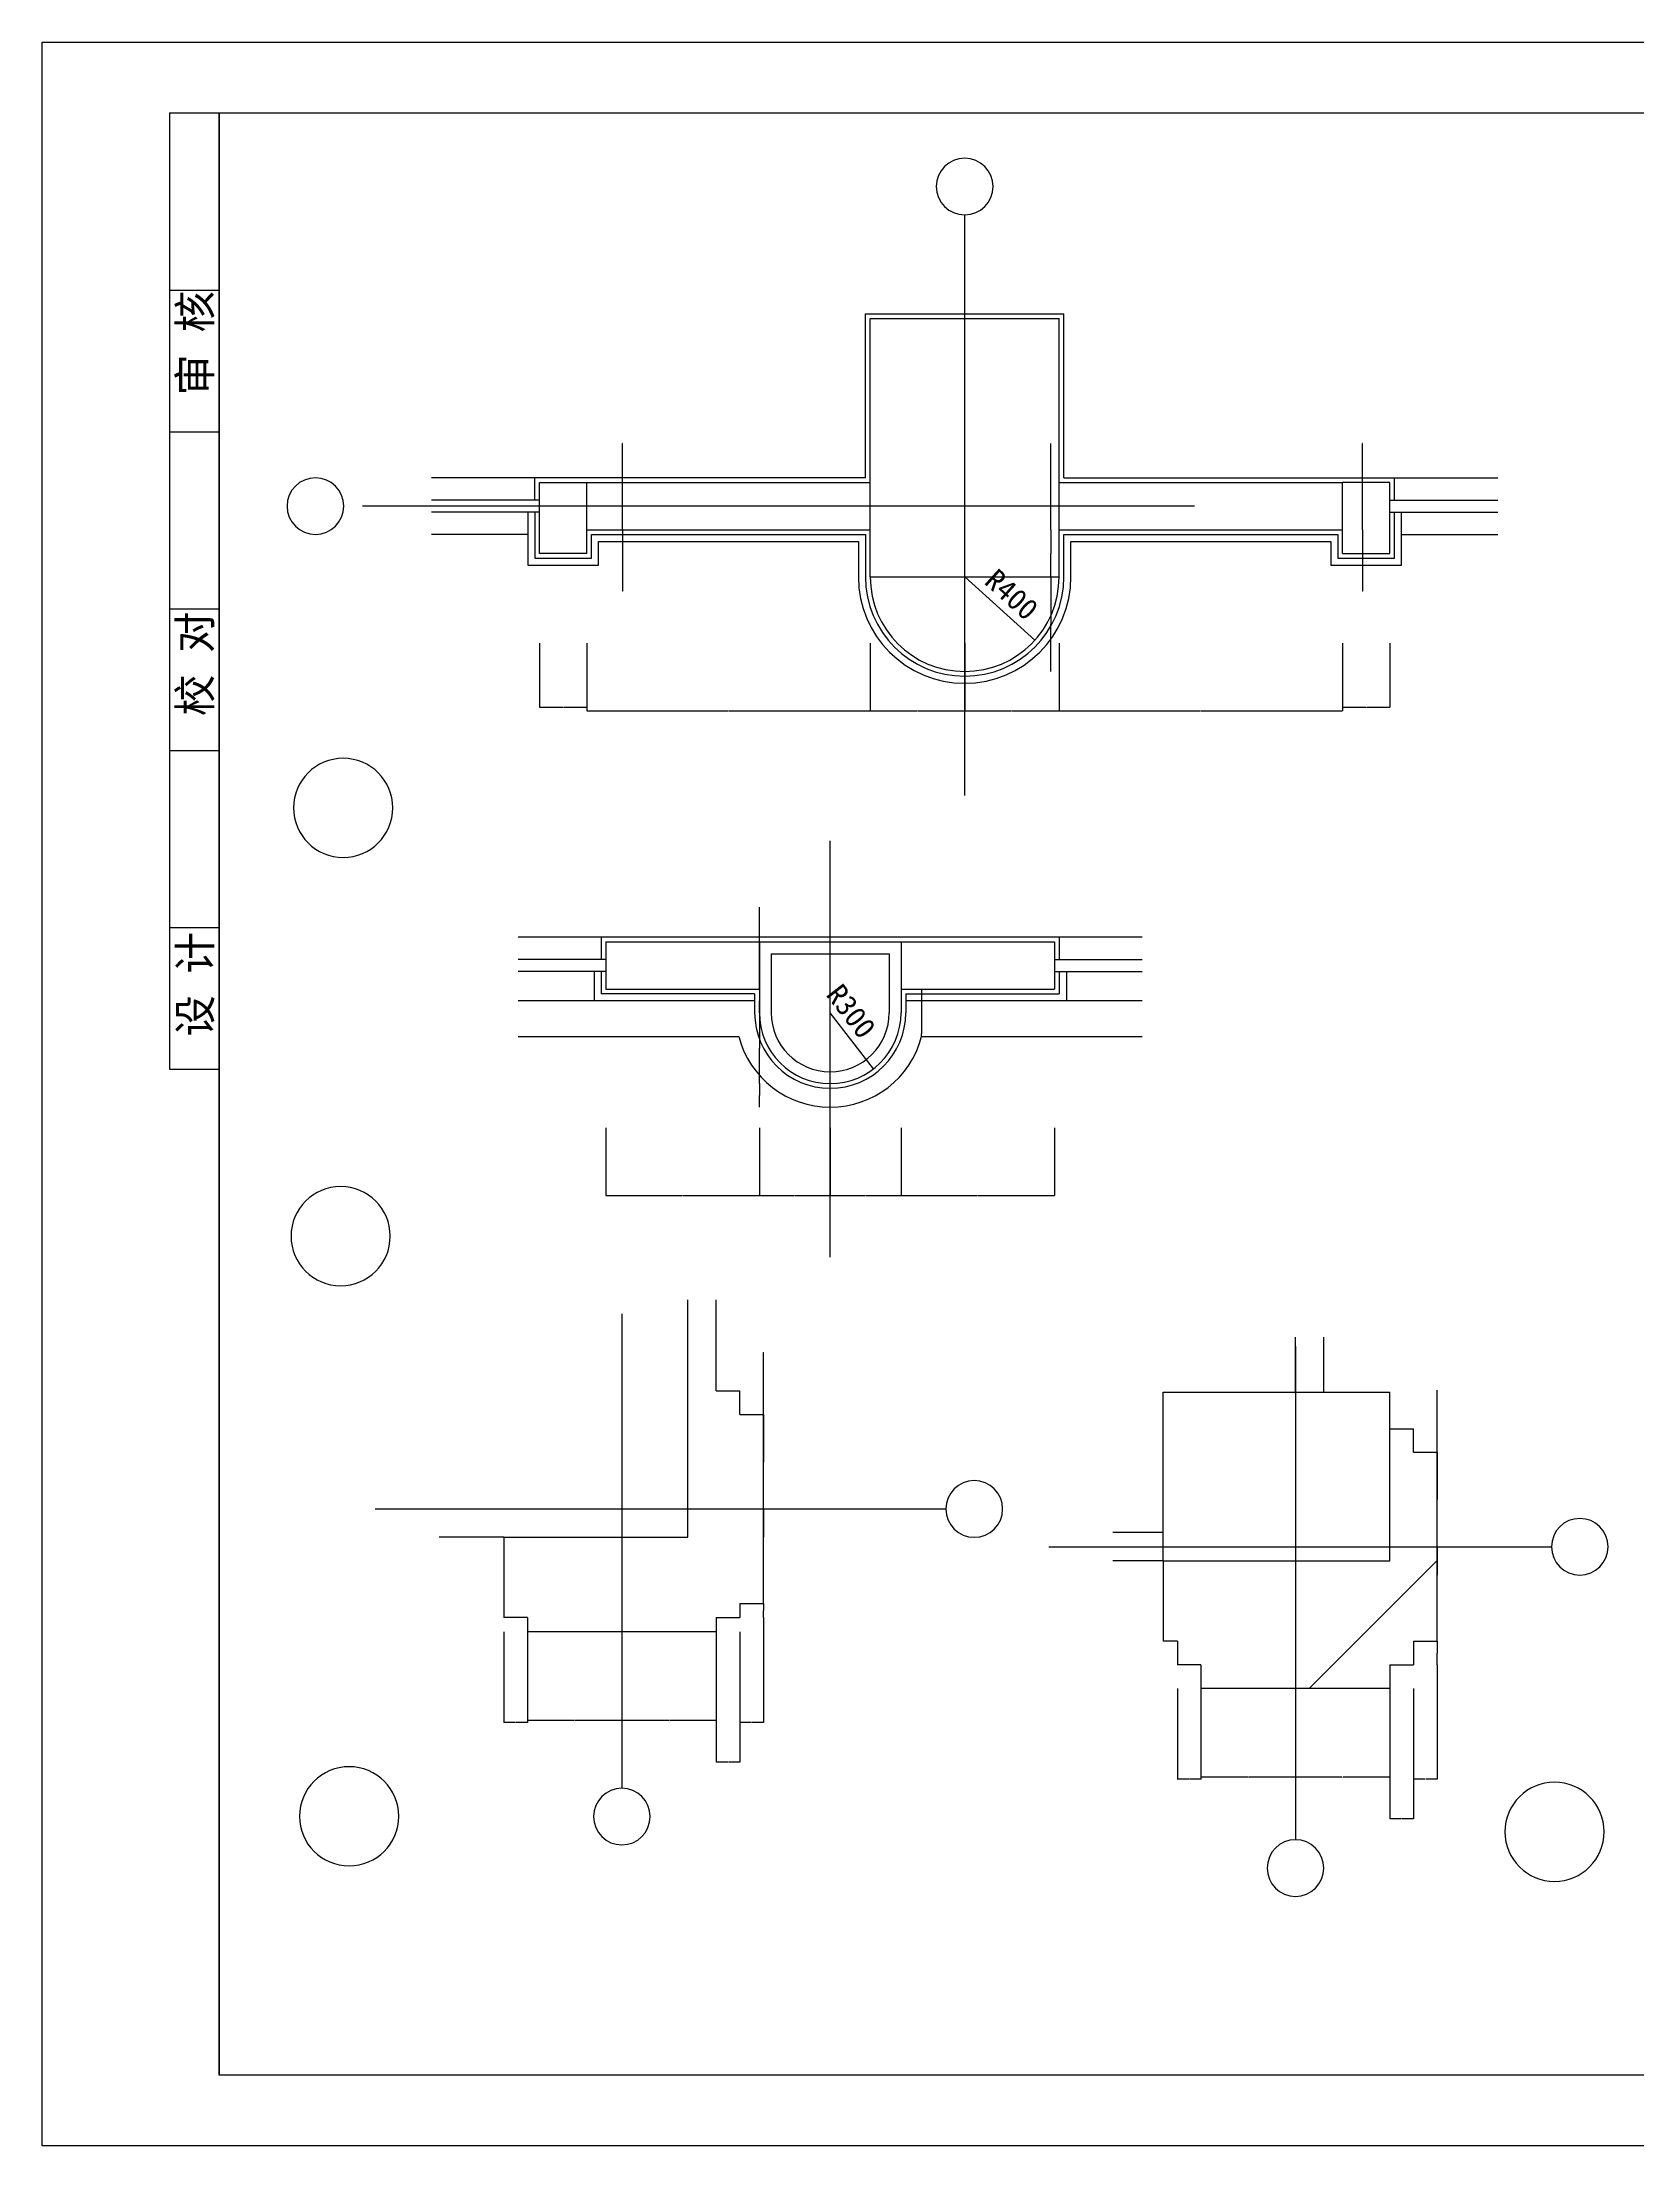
# Model space of a CAD drawing. Header units: metres. Extents: x -2 to 110498, y -28334 to 24454.
# Drawn here: x 48712 to 55469, y 503 to 9413 of the extents above; entities that cross this region are included whole.
import ezdxf

# ---------------------------------------------------------------- set-up
doc = ezdxf.new("R2010")
doc.units = ezdxf.units.M
for name, color, linetype in [('AXIS', 3, 'Continuous'), ('DOTE', 1, 'Continuous'), ('PUB_DIM', 3, 'Continuous'), ('PUB_HATCH', 7, 'Continuous'), ('PUB_TEXT', 7, 'Continuous'), ('TK', 143, 'Continuous'), ('WALL', 255, 'Continuous')]:
    doc.layers.add(name, color=color, linetype=linetype)
doc.dimstyles.get("Standard").update_dxf_attribs({"dimtxt": 2.5, "dimasz": 2.5, "dimexe": 1.25, "dimexo": 0.625, "dimtad": 1, "dimcen": 2.5, "dimazin": 3, "dimtfac": 1, "dimtmove": 0, "dimatfit": 3})
pattern_1 = [(45, (0, 0), (-1122.53, 1122.53), [])]

# ---------------------------------------------------------------- blocks, each defined once
blk = doc.blocks.new('_AXISO')
blk.add_circle((0, 0), 0.5)
blk = doc.blocks.new('_INDEX1')
blk.add_lwpolyline([(-0.5, 0, 1), (0.5, 0, 1)], format="xyb", close=True)
blk = doc.blocks.new('*D103')
for p, q in [((50818.5, 6867.66), (50818.5, 6595.79)), ((51018.5, 6867.66), (51018.5, 6595.79)), ((50818.75, 6595.79), (50917, 6595.79)), ((50920, 6595.79), (51018.25, 6595.79))]:
    blk.add_line(p, q)
at = {"layer": 'Defpoints'}
for p in [(50818.5, 6867.66), (51018.5, 6867.66), (50818.5, 6595.79)]:
    blk.add_point(p, dxfattribs=at)
at = {"layer": 'PUB_DIM', "insert": (50918.5, 6595.79), "char_height": 1, "attachment_point": 5}
blk.add_mtext('200', dxfattribs=at)
blk = doc.blocks.new('*D104')
for p, q in [((51018.5, 6867.66), (51018.5, 6581.11)), ((52218.5, 6867.66), (52218.5, 6581.11)), ((51018.75, 6581.11), (51616.5, 6581.11)), ((51620.5, 6581.11), (52218.25, 6581.11))]:
    blk.add_line(p, q)
at = {"layer": 'Defpoints'}
for p in [(51018.5, 6867.66), (52218.5, 6867.66), (51018.5, 6581.11)]:
    blk.add_point(p, dxfattribs=at)
at = {"layer": 'PUB_DIM', "insert": (51618.5, 6581.11), "char_height": 1, "attachment_point": 5}
blk.add_mtext('1200', dxfattribs=at)
blk = doc.blocks.new('*D105')
for p, q in [((52218.5, 6867.66), (52218.5, 6581.11)), ((52618.5, 6867.66), (52618.5, 6581.11)), ((52218.75, 6581.11), (52417, 6581.11)), ((52420, 6581.11), (52618.25, 6581.11))]:
    blk.add_line(p, q)
at = {"layer": 'Defpoints'}
for p in [(52218.5, 6867.66), (52618.5, 6867.66), (52218.5, 6581.11)]:
    blk.add_point(p, dxfattribs=at)
at = {"layer": 'PUB_DIM', "insert": (52418.5, 6581.11), "char_height": 1, "attachment_point": 5}
blk.add_mtext('400', dxfattribs=at)
blk = doc.blocks.new('*D106')
for p, q in [((52618.5, 6867.66), (52618.5, 6581.11)), ((53018.5, 6867.66), (53018.5, 6581.11)), ((52618.75, 6581.11), (52817, 6581.11)), ((52820, 6581.11), (53018.25, 6581.11))]:
    blk.add_line(p, q)
at = {"layer": 'Defpoints'}
for p in [(52618.5, 6867.66), (53018.5, 6867.66), (52618.5, 6581.11)]:
    blk.add_point(p, dxfattribs=at)
at = {"layer": 'PUB_DIM', "insert": (52818.5, 6581.11), "char_height": 1, "attachment_point": 5}
blk.add_mtext('400', dxfattribs=at)
blk = doc.blocks.new('*D107')
for p, q in [((53018.5, 6867.66), (53018.5, 6581.11)), ((54218.5, 6867.66), (54218.5, 6581.11)), ((53018.75, 6581.11), (53616.5, 6581.11)), ((53620.5, 6581.11), (54218.25, 6581.11))]:
    blk.add_line(p, q)
at = {"layer": 'Defpoints'}
for p in [(53018.5, 6867.66), (54218.5, 6867.66), (53018.5, 6581.11)]:
    blk.add_point(p, dxfattribs=at)
at = {"layer": 'PUB_DIM', "insert": (53618.5, 6581.11), "char_height": 1, "attachment_point": 5}
blk.add_mtext('1200', dxfattribs=at)
blk = doc.blocks.new('*D108')
for p, q in [((54218.5, 6867.66), (54218.5, 6595.79)), ((54418.5, 6867.66), (54418.5, 6595.79)), ((54218.75, 6595.79), (54317, 6595.79)), ((54320, 6595.79), (54418.25, 6595.79))]:
    blk.add_line(p, q)
at = {"layer": 'Defpoints'}
for p in [(54218.5, 6867.66), (54418.5, 6867.66), (54218.5, 6595.79)]:
    blk.add_point(p, dxfattribs=at)
at = {"layer": 'PUB_DIM', "insert": (54318.5, 6595.79), "char_height": 1, "attachment_point": 5}
blk.add_mtext('200', dxfattribs=at)
blk = doc.blocks.new('*D109')
for p, q in [((51168.98, 7713.15), (51168.73, 7713.15)), ((51169.23, 7547.77), (51169.23, 7713.15)), ((51169.23, 7347.77), (51169.23, 7713.15)), ((51169.23, 7713.15), (51169.23, 7713.15)), ((51169.48, 7713.15), (51169.73, 7713.15))]:
    blk.add_line(p, q)
at = {"layer": 'Defpoints'}
for p in [(51169.23, 7713.15), (51169.23, 7547.77), (51169.23, 7347.77)]:
    blk.add_point(p, dxfattribs=at)
at = {"layer": 'PUB_DIM', "insert": (51169.23, 7714.275), "char_height": 1, "attachment_point": 5}
blk.add_mtext('0', dxfattribs=at)
blk = doc.blocks.new('*D110')
for p, q in [((51169.23, 7347.77), (51169.23, 7088.35)), ((51169.23, 7247.77), (51169.23, 7088.35)), ((51168.98, 7088.35), (51168.73, 7088.35)), ((51169.23, 7088.35), (51169.23, 7088.35)), ((51169.48, 7088.35), (51169.73, 7088.35))]:
    blk.add_line(p, q)
at = {"layer": 'Defpoints'}
for p in [(51169.23, 7347.77), (51169.23, 7247.77), (51169.23, 7088.35)]:
    blk.add_point(p, dxfattribs=at)
at = {"layer": 'PUB_DIM', "insert": (51169.23, 7089.475), "char_height": 1, "attachment_point": 5}
blk.add_mtext('0', dxfattribs=at)
blk = doc.blocks.new('*D111')
for p, q in [((52983.73, 7713.15), (52983.48, 7713.15)), ((52983.98, 7547.77), (52983.98, 7713.15)), ((52983.98, 7347.77), (52983.98, 7713.15)), ((52983.98, 7713.15), (52983.98, 7713.15)), ((52984.23, 7713.15), (52984.48, 7713.15))]:
    blk.add_line(p, q)
at = {"layer": 'Defpoints'}
for p in [(52983.98, 7713.15), (52983.98, 7547.77), (52983.98, 7347.77)]:
    blk.add_point(p, dxfattribs=at)
at = {"layer": 'PUB_DIM', "insert": (52983.98, 7714.275), "char_height": 1, "attachment_point": 5}
blk.add_mtext('0', dxfattribs=at)
blk = doc.blocks.new('*D112')
for p, q in [((52983.98, 7347.77), (52983.98, 7247.77)), ((52983.73, 7247.77), (52983.48, 7247.77)), ((52983.98, 7147.77), (52983.98, 7247.77)), ((52983.98, 7247.77), (52983.98, 7247.77)), ((52984.23, 7247.77), (52984.48, 7247.77))]:
    blk.add_line(p, q)
at = {"layer": 'Defpoints'}
for p in [(52983.98, 7347.77), (52983.98, 7247.77), (52983.98, 7147.77)]:
    blk.add_point(p, dxfattribs=at)
at = {"layer": 'PUB_DIM', "insert": (52983.98, 7248.895), "char_height": 1, "attachment_point": 5}
blk.add_mtext('0', dxfattribs=at)
blk = doc.blocks.new('*D113')
for p, q in [((52983.98, 7147.77), (52983.98, 6947.77)), ((52983.73, 6947.77), (52983.48, 6947.77)), ((52983.98, 6747.77), (52983.98, 6947.77)), ((52983.98, 6947.77), (52983.98, 6947.77)), ((52984.23, 6947.77), (52984.48, 6947.77))]:
    blk.add_line(p, q)
at = {"layer": 'Defpoints'}
for p in [(52983.98, 7147.77), (52983.98, 6947.77), (52983.98, 6747.77)]:
    blk.add_point(p, dxfattribs=at)
at = {"layer": 'PUB_DIM', "insert": (52983.98, 6948.895), "char_height": 1, "attachment_point": 5}
blk.add_mtext('0', dxfattribs=at)
blk = doc.blocks.new('*D114')
for p, q in [((54302.48, 7713.16), (54302.23, 7713.16)), ((54302.73, 7547.77), (54302.73, 7713.16)), ((54302.73, 7347.77), (54302.73, 7713.16)), ((54302.73, 7713.16), (54302.73, 7713.16)), ((54302.98, 7713.16), (54303.23, 7713.16))]:
    blk.add_line(p, q)
at = {"layer": 'Defpoints'}
for p in [(54302.73, 7713.16), (54302.73, 7547.77), (54302.73, 7347.77)]:
    blk.add_point(p, dxfattribs=at)
at = {"layer": 'PUB_DIM', "insert": (54302.73, 7714.285), "char_height": 1, "attachment_point": 5}
blk.add_mtext('0', dxfattribs=at)
blk = doc.blocks.new('*D115')
for p, q in [((54302.73, 7347.77), (54302.73, 7088.36)), ((54302.73, 7247.77), (54302.73, 7088.36)), ((54302.48, 7088.36), (54302.23, 7088.36)), ((54302.73, 7088.36), (54302.73, 7088.36)), ((54302.98, 7088.36), (54303.23, 7088.36))]:
    blk.add_line(p, q)
at = {"layer": 'Defpoints'}
for p in [(54302.73, 7347.77), (54302.73, 7247.77), (54302.73, 7088.36)]:
    blk.add_point(p, dxfattribs=at)
at = {"layer": 'PUB_DIM', "insert": (54302.73, 7089.485), "char_height": 1, "attachment_point": 5}
blk.add_mtext('0', dxfattribs=at)
blk = doc.blocks.new('*D116')
for p, q in [((51099.08, 4815.35), (51099.08, 4527.92)), ((51749.08, 4815.35), (51749.08, 4527.92)), ((51099.33, 4527.92), (51422.58, 4527.92)), ((51425.58, 4527.92), (51748.83, 4527.92))]:
    blk.add_line(p, q)
at = {"layer": 'Defpoints'}
for p in [(51099.08, 4815.35), (51749.08, 4815.35), (51099.08, 4527.92)]:
    blk.add_point(p, dxfattribs=at)
at = {"layer": 'PUB_DIM', "insert": (51424.08, 4527.92), "char_height": 1, "attachment_point": 5}
blk.add_mtext('650', dxfattribs=at)
blk = doc.blocks.new('*D117')
for p, q in [((51749.08, 4815.35), (51749.08, 4527.92)), ((52049.08, 4815.35), (52049.08, 4527.92)), ((51749.33, 4527.92), (51897.58, 4527.92)), ((51900.58, 4527.92), (52048.83, 4527.92))]:
    blk.add_line(p, q)
at = {"layer": 'Defpoints'}
for p in [(51749.08, 4815.35), (52049.08, 4815.35), (51749.08, 4527.92)]:
    blk.add_point(p, dxfattribs=at)
at = {"layer": 'PUB_DIM', "insert": (51899.08, 4527.92), "char_height": 1, "attachment_point": 5}
blk.add_mtext('300', dxfattribs=at)
blk = doc.blocks.new('*D118')
for p, q in [((52049.08, 4815.35), (52049.08, 4527.92)), ((52349.08, 4815.35), (52349.08, 4527.92)), ((52049.33, 4527.92), (52197.58, 4527.92)), ((52200.58, 4527.92), (52348.83, 4527.92))]:
    blk.add_line(p, q)
at = {"layer": 'Defpoints'}
for p in [(52049.08, 4815.35), (52349.08, 4815.35), (52049.08, 4527.92)]:
    blk.add_point(p, dxfattribs=at)
at = {"layer": 'PUB_DIM', "insert": (52199.08, 4527.92), "char_height": 1, "attachment_point": 5}
blk.add_mtext('300', dxfattribs=at)
blk = doc.blocks.new('*D119')
for p, q in [((52349.08, 4815.35), (52349.08, 4527.92)), ((52999.08, 4815.35), (52999.08, 4527.92)), ((52349.33, 4527.92), (52672.58, 4527.92)), ((52675.58, 4527.92), (52998.83, 4527.92))]:
    blk.add_line(p, q)
at = {"layer": 'Defpoints'}
for p in [(52349.08, 4815.35), (52999.08, 4815.35), (52349.08, 4527.92)]:
    blk.add_point(p, dxfattribs=at)
at = {"layer": 'PUB_DIM', "insert": (52674.08, 4527.92), "char_height": 1, "attachment_point": 5}
blk.add_mtext('650', dxfattribs=at)
blk = doc.blocks.new('*D120')
for p, q in [((51748.83, 5748.74), (51748.58, 5748.74)), ((51749.08, 5602.21), (51749.08, 5748.74)), ((51749.08, 5402.21), (51749.08, 5748.74)), ((51749.08, 5748.74), (51749.08, 5748.74)), ((51749.33, 5748.74), (51749.58, 5748.74))]:
    blk.add_line(p, q)
at = {"layer": 'Defpoints'}
for p in [(51749.08, 5748.74), (51749.08, 5602.21), (51749.08, 5402.21)]:
    blk.add_point(p, dxfattribs=at)
at = {"layer": 'PUB_DIM', "insert": (51749.08, 5749.865), "char_height": 1, "attachment_point": 5}
blk.add_mtext('0', dxfattribs=at)
blk = doc.blocks.new('*D121')
for p, q in [((51748.83, 5352.21), (51748.58, 5352.21)), ((51749.08, 5402.21), (51749.08, 5352.21)), ((51749.08, 5302.21), (51749.08, 5352.21)), ((51749.08, 5352.21), (51749.08, 5352.21)), ((51749.33, 5352.21), (51749.58, 5352.21))]:
    blk.add_line(p, q)
at = {"layer": 'Defpoints'}
for p in [(51749.08, 5402.21), (51749.08, 5352.21), (51749.08, 5302.21)]:
    blk.add_point(p, dxfattribs=at)
at = {"layer": 'PUB_DIM', "insert": (51749.08, 5353.335), "char_height": 1, "attachment_point": 5}
blk.add_mtext('0', dxfattribs=at)
blk = doc.blocks.new('*D122')
for p, q in [((51749.08, 5302.21), (51749.08, 5152.21)), ((51748.83, 5152.21), (51748.58, 5152.21)), ((51749.08, 5002.21), (51749.08, 5152.21)), ((51749.08, 5152.21), (51749.08, 5152.21)), ((51749.33, 5152.21), (51749.58, 5152.21))]:
    blk.add_line(p, q)
at = {"layer": 'Defpoints'}
for p in [(51749.08, 5302.21), (51749.08, 5152.21), (51749.08, 5002.21)]:
    blk.add_point(p, dxfattribs=at)
at = {"layer": 'PUB_DIM', "insert": (51749.08, 5153.335), "char_height": 1, "attachment_point": 5}
blk.add_mtext('0', dxfattribs=at)
blk = doc.blocks.new('*D123')
for p, q in [((51749.08, 5002.21), (51749.08, 4952.21)), ((51748.83, 4952.21), (51748.58, 4952.21)), ((51749.08, 4902.21), (51749.08, 4952.21)), ((51749.08, 4952.21), (51749.08, 4952.21)), ((51749.33, 4952.21), (51749.58, 4952.21))]:
    blk.add_line(p, q)
at = {"layer": 'Defpoints'}
for p in [(51749.08, 5002.21), (51749.08, 4952.21), (51749.08, 4902.21)]:
    blk.add_point(p, dxfattribs=at)
at = {"layer": 'PUB_DIM', "insert": (51749.08, 4953.335), "char_height": 1, "attachment_point": 5}
blk.add_mtext('0', dxfattribs=at)
blk = doc.blocks.new('*D124')
for p, q in [((52436.38, 5402.21), (52436.38, 5212.63)), ((52436.13, 5212.63), (52435.88, 5212.63)), ((52436.38, 5202.21), (52436.38, 5212.63)), ((52436.38, 5212.63), (52436.38, 5212.63)), ((52436.63, 5212.63), (52436.88, 5212.63))]:
    blk.add_line(p, q)
at = {"layer": 'Defpoints'}
for p in [(52436.38, 5402.21), (52436.38, 5212.63), (52436.38, 5202.21)]:
    blk.add_point(p, dxfattribs=at)
at = {"layer": 'PUB_DIM', "insert": (52436.38, 5213.755), "char_height": 1, "attachment_point": 5}
blk.add_mtext('0', dxfattribs=at)
blk = doc.blocks.new('*D157')
for p, q in [((51766.66, 3863.49), (51766.41, 3863.49)), ((51766.91, 3700.58), (51766.91, 3863.49)), ((51766.91, 3600.58), (51766.91, 3863.49)), ((51766.91, 3863.49), (51766.91, 3863.49)), ((51767.16, 3863.49), (51767.41, 3863.49))]:
    blk.add_line(p, q)
at = {"layer": 'Defpoints'}
for p in [(51766.91, 3863.49), (51766.91, 3700.58), (51766.91, 3600.58)]:
    blk.add_point(p, dxfattribs=at)
at = {"layer": 'PUB_DIM', "insert": (51766.91, 3864.615), "char_height": 1, "attachment_point": 5}
blk.add_mtext('0', dxfattribs=at)
blk = doc.blocks.new('*D158')
for p, q in [((51766.91, 3600.58), (51766.91, 3400.58)), ((51766.66, 3400.58), (51766.41, 3400.58)), ((51766.91, 3200.58), (51766.91, 3400.58)), ((51766.91, 3400.58), (51766.91, 3400.58)), ((51767.16, 3400.58), (51767.41, 3400.58))]:
    blk.add_line(p, q)
at = {"layer": 'Defpoints'}
for p in [(51766.91, 3600.58), (51766.91, 3400.58), (51766.91, 3200.58)]:
    blk.add_point(p, dxfattribs=at)
at = {"layer": 'PUB_DIM', "insert": (51766.91, 3401.705), "char_height": 1, "attachment_point": 5}
blk.add_mtext('0', dxfattribs=at)
blk = doc.blocks.new('*D159')
for p, q in [((51766.91, 3200.58), (51766.91, 3080.58)), ((51766.66, 3080.58), (51766.41, 3080.58)), ((51766.91, 2800.58), (51766.91, 3080.58)), ((51766.91, 3080.58), (51766.91, 3080.58)), ((51767.16, 3080.58), (51767.41, 3080.58))]:
    blk.add_line(p, q)
at = {"layer": 'Defpoints'}
for p in [(51766.91, 3200.58), (51766.91, 3080.58), (51766.91, 2800.58)]:
    blk.add_point(p, dxfattribs=at)
at = {"layer": 'PUB_DIM', "insert": (51766.91, 3081.705), "char_height": 1, "attachment_point": 5}
blk.add_mtext('0', dxfattribs=at)
blk = doc.blocks.new('*D160')
for p, q in [((51766.66, 2770.58), (51766.41, 2770.58)), ((51766.91, 2800.58), (51766.91, 2770.58)), ((51766.91, 2740.58), (51766.91, 2770.58)), ((51766.91, 2770.58), (51766.91, 2770.58)), ((51767.16, 2770.58), (51767.41, 2770.58))]:
    blk.add_line(p, q)
at = {"layer": 'Defpoints'}
for p in [(51766.91, 2800.58), (51766.91, 2770.58), (51766.91, 2740.58)]:
    blk.add_point(p, dxfattribs=at)
at = {"layer": 'PUB_DIM', "insert": (51766.91, 2771.705), "char_height": 1, "attachment_point": 5}
blk.add_mtext('0', dxfattribs=at)
blk = doc.blocks.new('*D161')
for p, q in [((51766.91, 2740.58), (51766.91, 2517.66)), ((51766.91, 2680.58), (51766.91, 2517.66)), ((51766.66, 2517.66), (51766.41, 2517.66)), ((51766.91, 2517.66), (51766.91, 2517.66)), ((51767.16, 2517.66), (51767.41, 2517.66))]:
    blk.add_line(p, q)
at = {"layer": 'Defpoints'}
for p in [(51766.91, 2740.58), (51766.91, 2680.58), (51766.91, 2517.66)]:
    blk.add_point(p, dxfattribs=at)
at = {"layer": 'PUB_DIM', "insert": (51766.91, 2518.785), "char_height": 1, "attachment_point": 5}
blk.add_mtext('0', dxfattribs=at)
blk = doc.blocks.new('*D162')
for p, q in [((51666.91, 2680.58), (51666.91, 2296.84)), ((51766.91, 2680.58), (51766.91, 2296.84)), ((51715.41, 2296.84), (51666.66, 2296.84)), ((51767.16, 2296.84), (51718.41, 2296.84))]:
    blk.add_line(p, q)
at = {"layer": 'Defpoints'}
for p in [(51666.91, 2680.58), (51766.91, 2680.58), (51766.91, 2296.84)]:
    blk.add_point(p, dxfattribs=at)
at = {"layer": 'PUB_DIM', "insert": (51716.91, 2296.84), "char_height": 1, "attachment_point": 5}
blk.add_mtext('100', dxfattribs=at)
blk = doc.blocks.new('*D163')
for p, q in [((51566.91, 2680.58), (51566.91, 2128.27)), ((51666.91, 2680.58), (51666.91, 2128.27)), ((51615.41, 2128.27), (51566.66, 2128.27)), ((51667.16, 2128.27), (51618.41, 2128.27))]:
    blk.add_line(p, q)
at = {"layer": 'Defpoints'}
for p in [(51566.91, 2680.58), (51666.91, 2680.58), (51666.91, 2128.27)]:
    blk.add_point(p, dxfattribs=at)
at = {"layer": 'PUB_DIM', "insert": (51616.91, 2128.27), "char_height": 1, "attachment_point": 5}
blk.add_mtext('100', dxfattribs=at)
blk = doc.blocks.new('*D164')
for p, q in [((51166.91, 2680.58), (51166.91, 2304.67)), ((51566.91, 2680.58), (51566.91, 2304.67)), ((51365.41, 2304.67), (51166.66, 2304.67)), ((51567.16, 2304.67), (51368.41, 2304.67))]:
    blk.add_line(p, q)
at = {"layer": 'Defpoints'}
for p in [(51166.91, 2680.58), (51566.91, 2680.58), (51566.91, 2304.67)]:
    blk.add_point(p, dxfattribs=at)
at = {"layer": 'PUB_DIM', "insert": (51366.91, 2304.67), "char_height": 1, "attachment_point": 5}
blk.add_mtext('400', dxfattribs=at)
blk = doc.blocks.new('*D165')
for p, q in [((50766.91, 2680.58), (50766.91, 2304.67)), ((51166.91, 2680.58), (51166.91, 2304.67)), ((50965.41, 2304.67), (50766.66, 2304.67)), ((51167.16, 2304.67), (50968.41, 2304.67))]:
    blk.add_line(p, q)
at = {"layer": 'Defpoints'}
for p in [(50766.91, 2680.58), (51166.91, 2680.58), (51166.91, 2304.67)]:
    blk.add_point(p, dxfattribs=at)
at = {"layer": 'PUB_DIM', "insert": (50966.91, 2304.67), "char_height": 1, "attachment_point": 5}
blk.add_mtext('400', dxfattribs=at)
blk = doc.blocks.new('*D166')
for p, q in [((50666.91, 2680.58), (50666.91, 2296.84)), ((50766.91, 2680.58), (50766.91, 2296.84)), ((50715.41, 2296.84), (50666.66, 2296.84)), ((50767.16, 2296.84), (50718.41, 2296.84))]:
    blk.add_line(p, q)
at = {"layer": 'Defpoints'}
for p in [(50666.91, 2680.58), (50766.91, 2680.58), (50766.91, 2296.84)]:
    blk.add_point(p, dxfattribs=at)
at = {"layer": 'PUB_DIM', "insert": (50716.91, 2296.84), "char_height": 1, "attachment_point": 5}
blk.add_mtext('100', dxfattribs=at)
blk = doc.blocks.new('*D167')
for p, q in [((54619.14, 3040.58), (54619.14, 2920.58)), ((54618.89, 2920.58), (54618.64, 2920.58)), ((54619.14, 2640.58), (54619.14, 2920.58)), ((54619.14, 2920.58), (54619.14, 2920.58)), ((54619.39, 2920.58), (54619.64, 2920.58))]:
    blk.add_line(p, q)
at = {"layer": 'Defpoints'}
for p in [(54619.14, 3040.58), (54619.14, 2920.58), (54619.14, 2640.58)]:
    blk.add_point(p, dxfattribs=at)
at = {"layer": 'PUB_DIM', "insert": (54619.14, 2921.705), "char_height": 1, "attachment_point": 5}
blk.add_mtext('0', dxfattribs=at)
blk = doc.blocks.new('*D168')
for p, q in [((54619.14, 2540.58), (54619.14, 2277.66)), ((54619.14, 2440.58), (54619.14, 2277.66)), ((54618.89, 2277.66), (54618.64, 2277.66)), ((54619.14, 2277.66), (54619.14, 2277.66)), ((54619.39, 2277.66), (54619.64, 2277.66))]:
    blk.add_line(p, q)
at = {"layer": 'Defpoints'}
for p in [(54619.14, 2540.58), (54619.14, 2440.58), (54619.14, 2277.66)]:
    blk.add_point(p, dxfattribs=at)
at = {"layer": 'PUB_DIM', "insert": (54619.14, 2278.785), "char_height": 1, "attachment_point": 5}
blk.add_mtext('0', dxfattribs=at)
blk = doc.blocks.new('*D169')
for p, q in [((54019.14, 2440.58), (54019.14, 2064.67)), ((54419.14, 2440.58), (54419.14, 2064.67)), ((54217.64, 2064.67), (54018.89, 2064.67)), ((54419.39, 2064.67), (54220.64, 2064.67))]:
    blk.add_line(p, q)
at = {"layer": 'Defpoints'}
for p in [(54019.14, 2440.58), (54419.14, 2440.58), (54419.14, 2064.67)]:
    blk.add_point(p, dxfattribs=at)
at = {"layer": 'PUB_DIM', "insert": (54219.14, 2064.67), "char_height": 1, "attachment_point": 5}
blk.add_mtext('400', dxfattribs=at)
blk = doc.blocks.new('*D170')
for p, q in [((53619.14, 2440.58), (53619.14, 2064.67)), ((54019.14, 2440.58), (54019.14, 2064.67)), ((53817.64, 2064.67), (53618.89, 2064.67)), ((54019.39, 2064.67), (53820.64, 2064.67))]:
    blk.add_line(p, q)
at = {"layer": 'Defpoints'}
for p in [(53619.14, 2440.58), (54019.14, 2440.58), (54019.14, 2064.67)]:
    blk.add_point(p, dxfattribs=at)
at = {"layer": 'PUB_DIM', "insert": (53819.14, 2064.67), "char_height": 1, "attachment_point": 5}
blk.add_mtext('400', dxfattribs=at)
blk = doc.blocks.new('*D171')
for p, q in [((54419.14, 2440.58), (54419.14, 1888.27)), ((54519.14, 2440.58), (54519.14, 1888.27)), ((54467.64, 1888.27), (54418.89, 1888.27)), ((54519.39, 1888.27), (54470.64, 1888.27))]:
    blk.add_line(p, q)
at = {"layer": 'Defpoints'}
for p in [(54419.14, 2440.58), (54519.14, 2440.58), (54519.14, 1888.27)]:
    blk.add_point(p, dxfattribs=at)
at = {"layer": 'PUB_DIM', "insert": (54469.14, 1888.27), "char_height": 1, "attachment_point": 5}
blk.add_mtext('100', dxfattribs=at)
blk = doc.blocks.new('*D172')
for p, q in [((54519.14, 2440.58), (54519.14, 2056.84)), ((54619.14, 2440.58), (54619.14, 2056.84)), ((54567.64, 2056.84), (54518.89, 2056.84)), ((54619.39, 2056.84), (54570.64, 2056.84))]:
    blk.add_line(p, q)
at = {"layer": 'Defpoints'}
for p in [(54519.14, 2440.58), (54619.14, 2440.58), (54619.14, 2056.84)]:
    blk.add_point(p, dxfattribs=at)
at = {"layer": 'PUB_DIM', "insert": (54569.14, 2056.84), "char_height": 1, "attachment_point": 5}
blk.add_mtext('100', dxfattribs=at)
blk = doc.blocks.new('*D173')
for p, q in [((53519.14, 2440.58), (53519.14, 2056.84)), ((53619.14, 2440.58), (53619.14, 2056.84)), ((53567.64, 2056.84), (53518.89, 2056.84)), ((53619.39, 2056.84), (53570.64, 2056.84))]:
    blk.add_line(p, q)
at = {"layer": 'Defpoints'}
for p in [(53519.14, 2440.58), (53619.14, 2440.58), (53619.14, 2056.84)]:
    blk.add_point(p, dxfattribs=at)
at = {"layer": 'PUB_DIM', "insert": (53569.14, 2056.84), "char_height": 1, "attachment_point": 5}
blk.add_mtext('100', dxfattribs=at)
blk = doc.blocks.new('*D174')
for p, q in [((54618.89, 2590.58), (54618.64, 2590.58)), ((54619.14, 2640.58), (54619.14, 2590.58)), ((54619.14, 2540.58), (54619.14, 2590.58)), ((54619.14, 2590.58), (54619.14, 2590.58)), ((54619.39, 2590.58), (54619.64, 2590.58))]:
    blk.add_line(p, q)
at = {"layer": 'Defpoints'}
for p in [(54619.14, 2640.58), (54619.14, 2590.58), (54619.14, 2540.58)]:
    blk.add_point(p, dxfattribs=at)
at = {"layer": 'PUB_DIM', "insert": (54619.14, 2591.705), "char_height": 1, "attachment_point": 5}
blk.add_mtext('0', dxfattribs=at)
blk = doc.blocks.new('*D175')
for p, q in [((54618.89, 3703.49), (54618.64, 3703.49)), ((54619.14, 3540.58), (54619.14, 3703.49)), ((54619.14, 3440.58), (54619.14, 3703.49)), ((54619.14, 3703.49), (54619.14, 3703.49)), ((54619.39, 3703.49), (54619.64, 3703.49))]:
    blk.add_line(p, q)
at = {"layer": 'Defpoints'}
for p in [(54619.14, 3703.49), (54619.14, 3540.58), (54619.14, 3440.58)]:
    blk.add_point(p, dxfattribs=at)
at = {"layer": 'PUB_DIM', "insert": (54619.14, 3704.615), "char_height": 1, "attachment_point": 5}
blk.add_mtext('0', dxfattribs=at)
blk = doc.blocks.new('*D176')
for p, q in [((54619.14, 3440.58), (54619.14, 3240.58)), ((54618.89, 3240.58), (54618.64, 3240.58)), ((54619.14, 3040.58), (54619.14, 3240.58)), ((54619.14, 3240.58), (54619.14, 3240.58)), ((54619.39, 3240.58), (54619.64, 3240.58))]:
    blk.add_line(p, q)
at = {"layer": 'Defpoints'}
for p in [(54619.14, 3440.58), (54619.14, 3240.58), (54619.14, 3040.58)]:
    blk.add_point(p, dxfattribs=at)
at = {"layer": 'PUB_DIM', "insert": (54619.14, 3241.705), "char_height": 1, "attachment_point": 5}
blk.add_mtext('0', dxfattribs=at)

msp = doc.modelspace()

# ---------------------------------------------------------------- hatches: boundary and pattern name
at = {"layer": 'PUB_HATCH'}
h = msp.add_hatch(dxfattribs=at)
h.set_pattern_fill('AN33C', scale=500)
h.set_pattern_definition(pattern_1)
h.paths.add_polyline_path([(52618.51, 6747.77, 0.21), (52915.18, 6879.47), (52618.51, 7147.77)])
h.paths.add_polyline_path([(52618.51, 7147.77), (52218.51, 7147.77, 0.41), (52618.51, 6747.77)])
h.paths.add_polyline_path([(52618.51, 7147.77), (52915.18, 6879.47, 0.19), (53018.51, 7147.77)])
h = msp.add_hatch(dxfattribs=at)
h.set_pattern_fill('ANSI31', scale=500)
h.paths.add_polyline_path([(51766.91, 3200.58), (51446.91, 3200.58), (51446.91, 3080.58), (51166.91, 3080.58), (51166.91, 2680.58), (51566.91, 2680.58), (51566.91, 2740.58), (51666.91, 2740.58), (51666.91, 2800.58), (51766.91, 2800.58)])
h.paths.add_polyline_path([(51166.91, 3080.58), (50666.91, 3080.58), (50666.91, 2740.58), (50766.91, 2740.58), (50766.91, 2680.58), (51166.91, 2680.58)])
h.paths.add_polyline_path([(51766.91, 3600.58), (51666.91, 3600.58), (51666.91, 3700.58), (51566.91, 3700.58), (51566.91, 4085.85), (51446.91, 4085.85), (51446.91, 3200.58), (51766.91, 3200.58)])
h = msp.add_hatch(dxfattribs=at)
h.set_pattern_fill('AN31C', scale=500)
h.set_pattern_definition(pattern_1)
h.paths.add_polyline_path([(54019.14, 3695.04), (53459.14, 3695.04), (53459.14, 3040.58), (54019.14, 3040.58)])
h.paths.add_polyline_path([(54419.14, 3695.04), (54019.14, 3695.04), (54019.14, 3040.58), (54419.14, 3040.58)])
h.paths.add_polyline_path([(54419.14, 3040.58), (54019.14, 3040.58), (54019.14, 2980.58), (54419.14, 2980.58)])
h.paths.add_polyline_path([(54019.14, 3040.58), (53459.14, 3040.58), (53459.14, 2980.58), (54019.14, 2980.58)])
h = msp.add_hatch(dxfattribs=at)
h.set_pattern_fill('ANSI31', scale=500)
h.paths.add_polyline_path([(54019.14, 2980.58), (53459.14, 2980.58), (53459.14, 2640.58), (53519.14, 2640.58), (53519.14, 2540.58), (53619.14, 2540.58), (53619.14, 2440.58), (54019.14, 2440.58)])
h.paths.add_polyline_path([(54619.14, 3040.58), (54419.14, 3040.58), (54419.14, 2980.58), (54019.14, 2980.58), (54019.14, 2440.58), (54419.14, 2440.58), (54419.14, 2540.58), (54519.14, 2540.58), (54519.14, 2640.58), (54619.14, 2640.58)])
h.paths.add_polyline_path([(54619.14, 3440.58), (54519.14, 3440.58), (54519.14, 3540.58), (54419.14, 3540.58), (54419.14, 3040.58), (54619.14, 3040.58)])

# ---------------------------------------------------------------- linework, layer by layer
for p, q in [((52198.51, 8262.5), (53038.51, 8262.5)), ((52198.51, 7567.77), (52198.51, 8262.5)), ((53038.51, 7567.77), (53038.51, 8262.5)), ((52198.51, 7567.77), (50361.3, 7567.77)), ((50798.51, 7472.77), (50798.51, 7567.77)), ((53038.51, 7567.77), (54875.71, 7567.77)), ((54438.51, 7472.77), (54438.51, 7567.77)), ((50818.51, 7472.77), (50361.3, 7472.77)), ((50818.51, 7422.77), (50361.3, 7422.77)), ((54418.51, 7472.77), (54875.71, 7472.77)), ((54418.51, 7422.77), (54875.71, 7422.77)), ((50768.51, 7327.77), (50361.3, 7327.77)), ((54468.51, 7327.77), (54875.71, 7327.77)), ((53369.79, 5622.21), (50728.38, 5622.21)), ((51079.08, 5622.21), (51079.08, 5527.21)), ((53019.08, 5622.21), (53019.08, 5527.21)), ((51099.08, 5527.21), (50728.38, 5527.21)), ((52999.08, 5527.21), (53369.79, 5527.21)), ((51099.08, 5477.21), (50728.38, 5477.21)), ((51049.08, 5477.21), (51049.08, 5352.21)), ((51079.08, 5477.21), (51079.08, 5382.21)), ((52999.08, 5477.21), (53369.79, 5477.21)), ((53019.08, 5477.21), (53019.08, 5382.21)), ((53049.08, 5477.21), (53049.08, 5352.21)), ((51729.08, 5352.21), (50728.38, 5352.21)), ((51729.08, 5382.21), (51079.08, 5382.21)), ((51729.08, 5382.21), (51729.08, 5302.21)), ((52369.08, 5382.21), (53019.08, 5382.21)), ((52369.08, 5382.21), (52369.08, 5302.21)), ((53369.79, 5352.21), (52369.08, 5352.21)), ((50728.38, 5202.21), (51661.78, 5202.21)), ((52436.38, 5202.21), (53369.79, 5202.21)), ((50666.91, 3080.58), (50393.44, 3080.58))]:
    msp.add_line(p, q)
for points in [[(50768.51, 7422.77), (50768.51, 7197.77), (51068.51, 7197.77), (51068.51, 7297.77), (52168.51, 7297.77), (52168.51, 7147.77, 1), (53068.51, 7147.77), (53068.51, 7297.77), (54168.51, 7297.77), (54168.51, 7197.77), (54468.51, 7197.77), (54468.51, 7422.77)], [(50798.51, 7422.77), (50798.51, 7227.77), (51038.51, 7227.77), (51038.51, 7327.77), (52198.51, 7327.77), (52198.51, 7147.77, 1), (53038.51, 7147.77), (53038.51, 7327.77), (54198.51, 7327.77), (54198.51, 7227.77), (54438.51, 7227.77), (54438.51, 7422.77)]]:
    msp.add_lwpolyline(points, format="xyb")
for radius, start, end in [(320, 180, 0), (400, 194.48, 345.52)]:
    msp.add_arc((52049.08, 5302.21), radius, start, end)
at = {"layer": 'DOTE'}
for p, q in [((52618.51, 6221.61), (52618.51, 8681.29)), ((53591.49, 7447.77), (50069.36, 7447.77)), ((52049.08, 4267.63), (52049.08, 6030.26)), ((51166.91, 4027.6), (51166.91, 2018)), ((54019.14, 3889.38), (54019.14, 1799.78)), ((50122.95, 3200.58), (52539.12, 3200.58)), ((52975.18, 3040.58), (55103.26, 3040.58))]:
    msp.add_line(p, q, dxfattribs=at)
at = {"layer": 'PUB_DIM'}
for p, q in [((52915.18, 6879.47), (52618.51, 7147.77)), ((52232.86, 5065.09), (52049.08, 5302.21))]:
    msp.add_line(p, q, dxfattribs=at)
at = {"layer": 'PUB_HATCH'}
for p, q in [((54019.14, 3695.04), (54019.14, 3927.95)), ((54139.14, 3695.04), (54139.14, 3927.95)), ((53459.14, 3100.58), (53245.67, 3100.58)), ((53459.14, 2980.58), (53245.67, 2980.58))]:
    msp.add_line(p, q, dxfattribs=at)
at = {"layer": 'TK'}
for p, q in [((49251.95, 9113.12), (49251.95, 5063.12)), ((49251.95, 9113.12), (49461.95, 9113.12)), ((49461.95, 9113.12), (49461.95, 803.12)), ((49251.95, 8363.12), (49461.95, 8363.12)), ((49251.95, 7763.12), (49461.95, 7763.12)), ((49251.95, 7013.12), (49461.95, 7013.12)), ((49251.95, 6413.12), (49461.95, 6413.12)), ((49251.95, 5663.12), (49461.95, 5663.12)), ((49251.95, 5063.12), (49461.95, 5063.12))]:
    msp.add_line(p, q, dxfattribs=at)
for points in [[(48711.95, 503.12), (48711.95, 9413.12), (61311.95, 9413.12), (61311.95, 503.12)], [(49461.95, 803.12), (49461.95, 9113.12), (61011.95, 9113.12), (61011.95, 803.12)]]:
    msp.add_lwpolyline(points, close=True, dxfattribs=at)
msp.add_lwpolyline([(49461.95, 9113.12), (61011.95, 9113.12), (61011.95, 803.12), (49461.95, 803.12), (49461.95, 9113.12)], dxfattribs=at)
at = {"layer": 'WALL'}
for p, q in [((52218.51, 7147.77), (52218.51, 8242.5)), ((52218.51, 8242.5), (53018.51, 8242.5)), ((53018.51, 7147.77), (53018.51, 8242.5)), ((50818.51, 7247.77), (50818.51, 7547.77)), ((50818.51, 7547.77), (51018.51, 7547.77)), ((51018.51, 7547.77), (52218.51, 7547.77)), ((51018.51, 7247.77), (51018.51, 7547.77)), ((53018.51, 7547.77), (54218.51, 7547.77)), ((54218.51, 7247.77), (54218.51, 7547.77)), ((54418.51, 7547.77), (54218.51, 7547.77)), ((54418.51, 7247.77), (54418.51, 7547.77)), ((51018.51, 7347.77), (52218.51, 7347.77)), ((53018.51, 7347.77), (54218.51, 7347.77)), ((51018.51, 7247.77), (50818.51, 7247.77)), ((54218.51, 7247.77), (54418.51, 7247.77)), ((52218.51, 7147.77), (53018.51, 7147.77)), ((51099.08, 5602.21), (51099.08, 5402.21)), ((51099.08, 5602.21), (51749.08, 5602.21)), ((51749.08, 5602.21), (52349.08, 5602.21)), ((51749.08, 5602.21), (51749.08, 5302.21)), ((51799.08, 5552.21), (52299.08, 5552.21)), ((51799.08, 5552.21), (51799.08, 5302.21)), ((52299.08, 5552.21), (52299.08, 5302.21)), ((52349.08, 5602.21), (52999.08, 5602.21)), ((52349.08, 5602.21), (52349.08, 5302.21)), ((52999.08, 5602.21), (52999.08, 5402.21)), ((51099.08, 5402.21), (51749.08, 5402.21)), ((52349.08, 5402.21), (52999.08, 5402.21)), ((51446.91, 3080.58), (51446.91, 4085.85)), ((51566.91, 3700.58), (51566.91, 4085.85)), ((51566.91, 3700.58), (51666.91, 3700.58)), ((51666.91, 3600.58), (51666.91, 3700.58)), ((53459.14, 2980.58), (53459.14, 3695.04)), ((53459.14, 3695.04), (54419.14, 3695.04)), ((54419.14, 2980.58), (54419.14, 3695.04)), ((51666.91, 3600.58), (51766.91, 3600.58)), ((51766.91, 2800.58), (51766.91, 3600.58)), ((54419.14, 3540.58), (54519.14, 3540.58)), ((54519.14, 3440.58), (54519.14, 3540.58)), ((54519.14, 3440.58), (54619.14, 3440.58)), ((54619.14, 2640.58), (54619.14, 3440.58)), ((50666.91, 3080.58), (51446.91, 3080.58)), ((50666.91, 3080.58), (50666.91, 2740.58)), ((53459.14, 2980.58), (54419.14, 2980.58)), ((53459.14, 2980.58), (53459.14, 2640.58)), ((51666.91, 2800.58), (51666.91, 2740.58)), ((51666.91, 2800.58), (51766.91, 2800.58)), ((50766.91, 2740.58), (50666.91, 2740.58)), ((50766.91, 2740.58), (50766.91, 2680.58)), ((51566.91, 2680.58), (50766.91, 2680.58)), ((51566.91, 2740.58), (51666.91, 2740.58)), ((51566.91, 2740.58), (51566.91, 2680.58)), ((53519.14, 2640.58), (53459.14, 2640.58)), ((53519.14, 2640.58), (53519.14, 2540.58)), ((54519.14, 2640.58), (54519.14, 2540.58)), ((54519.14, 2640.58), (54619.14, 2640.58)), ((53619.14, 2540.58), (53519.14, 2540.58)), ((53619.14, 2540.58), (53619.14, 2440.58)), ((54419.14, 2540.58), (54519.14, 2540.58)), ((54419.14, 2540.58), (54419.14, 2440.58)), ((54419.14, 2440.58), (53619.14, 2440.58))]:
    msp.add_line(p, q, dxfattribs=at)
for centre, radius in [((52618.51, 7147.77), 400), ((52049.08, 5302.21), 300), ((52049.08, 5302.21), 250)]:
    msp.add_arc(centre, radius, 180, 0, dxfattribs=at)

# ---------------------------------------------------------------- block references
at = {"layer": 'AXIS', "xscale": -240, "yscale": 240, "zscale": 240}
for p in [(52618.51, 8801.29), (49869.36, 7447.77)]:
    msp.add_blockref('_AXISO', p, dxfattribs=at)
at = {"layer": 'AXIS', "xscale": -240, "yscale": 240, "zscale": 240, "rotation": 180}
for p in [(52659.12, 3200.58), (55223.26, 3040.58), (51166.91, 1898)]:
    msp.add_blockref('_AXISO', p, dxfattribs=at)
at = {"layer": 'PUB_DIM', "xscale": -240, "yscale": 240, "zscale": 240, "rotation": 180}
msp.add_blockref('_AXISO', (54019.14, 1679.78), dxfattribs=at)
at = {"layer": 'PUB_TEXT', "xscale": 420, "yscale": 420, "zscale": 420}
for p in [(49986.87, 6169.73), (49976.22, 4355.99), (50012.05, 1899.07), (55116.28, 1833.59)]:
    msp.add_blockref('_INDEX1', p, dxfattribs=at)

# ---------------------------------------------------------------- texts
at = {"layer": 'PUB_DIM'}
for s, rotation, p in [('R400', 317.88, (52696.88, 7122.42)), ('R300', 307.78, (52027.73, 5377.92))]:
    msp.add_text(s, height=90, rotation=rotation, dxfattribs=at).set_placement(p)
at = {"layer": 'TK'}
for s, p in [('审 核', (49427.08, 7916.3)), ('校 对', (49427.08, 6558.79)), ('设 计', (49427.08, 5201.28))]:
    msp.add_text(s, height=135, rotation=90, dxfattribs=at).set_placement(p)

# ---------------------------------------------------------------- dimensions: what is measured, and where the dimension line sits
at = {"layer": 'PUB_DIM'}
for base, p1, p2, picture, middle in [((51169.23, 7713.15), (51169.23, 7547.77), (51169.23, 7347.77), '*D109', (51169.23, 7714.275)), ((52983.98, 7713.15), (52983.98, 7547.77), (52983.98, 7347.77), '*D111', (52983.98, 7714.275)), ((54302.73, 7713.16), (54302.73, 7547.77), (54302.73, 7347.77), '*D114', (54302.73, 7714.285)), ((51169.23, 7088.35), (51169.23, 7347.77), (51169.23, 7247.77), '*D110', (51169.23, 7089.475)), ((52983.98, 7247.77), (52983.98, 7347.77), (52983.98, 7147.77), '*D112', (52983.98, 7248.895)), ((54302.73, 7088.36), (54302.73, 7347.77), (54302.73, 7247.77), '*D115', (54302.73, 7089.485)), ((52983.98, 6947.77), (52983.98, 7147.77), (52983.98, 6747.77), '*D113', (52983.98, 6948.895)), ((50818.5, 6595.79), (50818.5, 6867.66), (51018.5, 6867.66), '*D103', (50918.5, 6595.79)), ((51018.5, 6581.11), (51018.5, 6867.66), (52218.5, 6867.66), '*D104', (51618.5, 6581.11)), ((52218.5, 6581.11), (52218.5, 6867.66), (52618.5, 6867.66), '*D105', (52418.5, 6581.11)), ((52618.5, 6581.11), (52618.5, 6867.66), (53018.5, 6867.66), '*D106', (52818.5, 6581.11)), ((53018.5, 6581.11), (53018.5, 6867.66), (54218.5, 6867.66), '*D107', (53618.5, 6581.11)), ((54218.5, 6595.79), (54218.5, 6867.66), (54418.5, 6867.66), '*D108', (54318.5, 6595.79)), ((51749.08, 5748.74), (51749.08, 5602.21), (51749.08, 5402.21), '*D120', (51749.08, 5749.865)), ((51749.08, 5352.21), (51749.08, 5402.21), (51749.08, 5302.21), '*D121', (51749.08, 5353.335)), ((52436.38, 5212.63), (52436.38, 5402.21), (52436.38, 5202.21), '*D124', (52436.38, 5213.755)), ((51749.08, 5152.21), (51749.08, 5302.21), (51749.08, 5002.21), '*D122', (51749.08, 5153.335)), ((51749.08, 4952.21), (51749.08, 5002.21), (51749.08, 4902.21), '*D123', (51749.08, 4953.335)), ((51099.08, 4527.92), (51099.08, 4815.35), (51749.08, 4815.35), '*D116', (51424.08, 4527.92)), ((51749.08, 4527.92), (51749.08, 4815.35), (52049.08, 4815.35), '*D117', (51899.08, 4527.92)), ((52049.08, 4527.92), (52049.08, 4815.35), (52349.08, 4815.35), '*D118', (52199.08, 4527.92)), ((52349.08, 4527.92), (52349.08, 4815.35), (52999.08, 4815.35), '*D119', (52674.08, 4527.92)), ((51766.91, 3863.49), (51766.91, 3700.58), (51766.91, 3600.58), '*D157', (51766.91, 3864.615)), ((54619.14, 3703.49), (54619.14, 3540.58), (54619.14, 3440.58), '*D175', (54619.14, 3704.615)), ((51766.91, 3400.58), (51766.91, 3600.58), (51766.91, 3200.58), '*D158', (51766.91, 3401.705)), ((54619.14, 3240.58), (54619.14, 3440.58), (54619.14, 3040.58), '*D176', (54619.14, 3241.705)), ((51766.91, 3080.58), (51766.91, 3200.58), (51766.91, 2800.58), '*D159', (51766.91, 3081.705)), ((54619.14, 2920.58), (54619.14, 3040.58), (54619.14, 2640.58), '*D167', (54619.14, 2921.705)), ((51766.91, 2770.58), (51766.91, 2800.58), (51766.91, 2740.58), '*D160', (51766.91, 2771.705)), ((50766.91, 2296.84), (50766.91, 2680.58), (50666.91, 2680.58), '*D166', (50716.91, 2296.84)), ((51166.91, 2304.67), (51166.91, 2680.58), (50766.91, 2680.58), '*D165', (50966.91, 2304.67)), ((51566.91, 2304.67), (51566.91, 2680.58), (51166.91, 2680.58), '*D164', (51366.91, 2304.67)), ((51666.91, 2128.27), (51666.91, 2680.58), (51566.91, 2680.58), '*D163', (51616.91, 2128.27)), ((51766.91, 2296.84), (51766.91, 2680.58), (51666.91, 2680.58), '*D162', (51716.91, 2296.84)), ((51766.91, 2517.66), (51766.91, 2740.58), (51766.91, 2680.58), '*D161', (51766.91, 2518.785)), ((54619.14, 2590.58), (54619.14, 2640.58), (54619.14, 2540.58), '*D174', (54619.14, 2591.705)), ((54619.14, 2277.66), (54619.14, 2540.58), (54619.14, 2440.58), '*D168', (54619.14, 2278.785)), ((53619.14, 2056.84), (53619.14, 2440.58), (53519.14, 2440.58), '*D173', (53569.14, 2056.84)), ((54019.14, 2064.67), (54019.14, 2440.58), (53619.14, 2440.58), '*D170', (53819.14, 2064.67)), ((54419.14, 2064.67), (54419.14, 2440.58), (54019.14, 2440.58), '*D169', (54219.14, 2064.67)), ((54519.14, 1888.27), (54519.14, 2440.58), (54419.14, 2440.58), '*D171', (54469.14, 1888.27)), ((54619.14, 2056.84), (54619.14, 2440.58), (54519.14, 2440.58), '*D172', (54569.14, 2056.84))]:
    dim = msp.add_linear_dim(base=base, p1=p1, p2=p2, dimstyle='Standard', dxfattribs=at)
    dim.commit()
    dim.dimension.update_dxf_attribs({"geometry": picture, "text_midpoint": middle})

doc.saveas('drawing.dxf')
